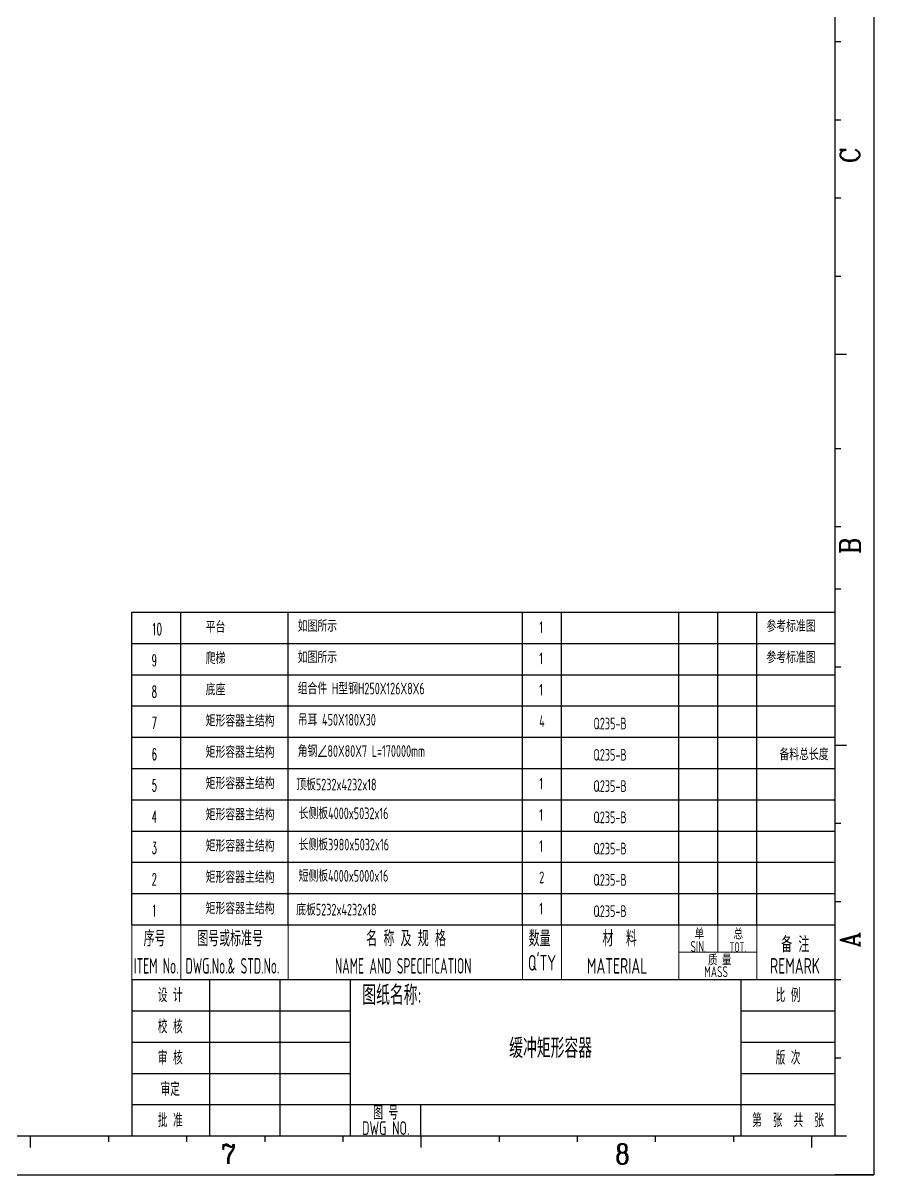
# Model space of a CAD drawing. Header units: inches. Extents: x 8294 to 197443, y -58940 to 12235.
# Drawn here: x 190906 to 197443, y -58940 to -50098 of the extents above; entities that cross this region are included whole.
import ezdxf
from ezdxf.enums import TextEntityAlignment as Align

# ---------------------------------------------------------------- set-up
doc = ezdxf.new("R2010")
doc.units = ezdxf.units.IN
doc.header["$LTSCALE"] = 300
for name, color, linetype in [('2细线层', 4, 'Continuous'), ('7标注层', 4, 'Continuous'), ('DATA', 4, 'Continuous'), ('图框层', 7, 'Continuous')]:
    doc.layers.add(name, color=color, linetype=linetype)
doc.layers.add('文字', color=4, linetype='Continuous', lineweight=13)
doc.styles.add('cooec', font='romans.shx', dxfattribs={"width": 0.5, "bigfont": 'hztxt.shx'})
doc.styles.add('JEREH', font='isocp.shx', dxfattribs={"width": 0.7, "bigfont": 'hzfs.shx'})
doc.styles.add('ROMANC', font='romanc.shx', dxfattribs={"width": 0.75})
doc.styles.get("Standard").update_dxf_attribs({"font": 'isocp.shx', "width": 0.707, "bigfont": 'hztxt.shx'})

# ---------------------------------------------------------------- blocks, each defined once
blk = doc.blocks.new('PC_PAPER_BLOCK')
at = {"layer": '2细线层'}
for p, q in [((816, 584), (816, -10)), ((806, 280), (807.5, 280)), ((806, 260), (807.5, 260)), ((806, 240), (807.5, 240)), ((806, 220), (807.5, 220)), ((806, 200), (809, 200)), ((806, 175.92), (807.5, 175.92)), ((806, 155.92), (807.5, 155.92)), ((806, 140), (807.5, 140)), ((806, 120), (807.5, 120)), ((806, 100), (809, 100)), ((806, 80), (807.5, 80)), ((806, 60), (807.5, 60)), ((806, 40), (807.5, 40)), ((806, 20), (807.5, 20)), ((600, 0), (600, -3)), ((620, 0), (620, -1.5)), ((640, 0), (640, -1.5)), ((660, 0), (660, -1.5)), ((680, 0), (680, -1.5)), ((700, 0), (700, -3)), ((720, 0), (720, -1.5)), ((740, 0), (740, -1.5)), ((760, 0), (760, -1.5)), ((780, 0), (780, -1.5)), ((800, 0), (800, -1.5)), ((800, 0), (800, -3)), ((806, 0), (809, 0)), ((-25, -10), (816, -10)), ((816, -10), (806, -10))]:
    blk.add_line(p, q, dxfattribs=at)
blk.add_point((806, 0), dxfattribs=at)
at = {"layer": '图框层'}
for p in [(806, 574), (0, 0)]:
    blk.add_line(p, (806, 0), dxfattribs=at)
at = {"layer": '2细线层', "style": 'ROMANC', "width": 0.9}
for s, p in [('C', (812.36, 248.87)), ('B', (812.36, 148.89)), ('A', (812.36, 48.26))]:
    blk.add_text(s, height=5, rotation=90, dxfattribs=at).set_placement(p)
for s, p in [('7', (648.79, -7.11)), ('8', (749.68, -7.11))]:
    blk.add_text(s, height=5, dxfattribs=at).set_placement(p)
blk = doc.blocks.new('PC_MXBTITLERECORD')
at = {"layer": '文字'}
for p, q in [((-180, 14), (0, 14)), ((-180, 14), (0, 14)), ((-167.5, 14), (-167.5, 0)), ((-140, 14), (-140, 0)), ((-80, 14), (-80, 0)), ((-70, 14), (-70, 0)), ((-40, 14), (-40, 0)), ((-30, 14), (-30, 7)), ((-20, 14), (-20, 0)), ((-40, 7), (-20, 7)), ((-180, 0), (0, 0)), ((-180, 0), (0, 0)), ((-180, 0), (0, 0)), ((-180, 0), (0, 0))]:
    blk.add_line(p, q, dxfattribs=at)
blk.add_lwpolyline([(-180, 0), (-180, 14)], dxfattribs=at)
at = {"layer": '文字', "style": 'JEREH'}
for s, height, width, p in [('序号', 4, 0.7, (-177, 8.5)), ('图号或标准号', 4, 0.7, (-163.25, 8.5)), ('名 称 及 规 格', 4, 0.7, (-120, 8.5)), ('数量', 4, 0.7, (-78.41, 8.5)), ('材  料', 4, 0.7, (-59.5, 8.5)), ('单', 2.8, 0.7, (-35.96, 10.29)), ('总', 2.8, 0.7, (-25.96, 10.29)), ('SIN.', 2.8, 0.7, (-36.98, 7.05)), ('TOT.', 2.5, 0.7, (-26.98, 7.05)), ('备 注', 4, 0.7, (-13.75, 7)), ("Q'TY", 4, 0.7, (-78.58, 2.29)), ('质 量', 2.8, 0.7, (-32.5, 3.6)), ('ITEM No.', 4, 0.6, (-179.5, 1.5)), ('DWG.No.& STD.No.', 4, 0.6, (-166.25, 1.5)), ('NAME AND SPECIFICATION', 4, 0.6, (-128, 1.5)), ('MATERIAL', 4, 0.7, (-63.5, 1.5)), ('MASS', 2.8, 0.7, (-33.48, 0.61)), ('REMARK', 4, 0.7, (-16.6, 1.5))]:
    blk.add_text(s, height=height, dxfattribs=dict(at, width=width)).set_placement(p)

msp = doc.modelspace()

# ---------------------------------------------------------------- linework, layer by layer
at = {"color": 7}
for q in [(197142.5, -57440.5), (191742.5, -58640.5)]:
    msp.add_line((191742.5, -57440.5), q, dxfattribs=at)
at = {"layer": '7标注层'}
for p, q in [((191742.5, -57020.5, 0), (191742.9, -54620.5, 0)), ((191742.8, -54620.5, 0), (197142.8, -54620.5, 0)), ((192117.5, -57020.5, 0), (192117.9, -54620.5, 0)), ((192942.5, -57020.5, 0), (192942.9, -54620.5, 0)), ((194742.5, -57020.5, 0), (194742.9, -54620.5, 0)), ((195042.5, -57020.5, 0), (195042.9, -54620.5, 0)), ((195942.5, -57020.5, 0), (195942.9, -54620.5, 0)), ((196242.5, -57020.5, 0), (196242.9, -54620.5, 0)), ((196542.5, -57020.5, 0), (196542.9, -54620.5, 0)), ((191742.8, -54860.5, 0), (197142.8, -54860.5, 0)), ((191742.8, -55100.5, 0), (197142.8, -55100.5, 0)), ((191742.7, -55340.5, 0), (197142.7, -55340.5, 0)), ((191742.7, -55580.5, 0), (197142.7, -55580.5, 0)), ((191742.6, -55820.5, 0), (197142.6, -55820.5, 0)), ((191742.6, -56060.5, 0), (197142.6, -56060.5, 0)), ((191742.5, -56300.5, 0), (197142.5, -56300.5, 0)), ((191742.5, -56540.5, 0), (197142.5, -56540.5, 0)), ((191742.5, -56780.5, 0), (197142.5, -56780.5, 0)), ((191742.5, -57020.5, 0), (197142.5, -57020.5, 0)), ((191742.5, -57440.5), (193422.5, -57440.5)), ((192342.5, -58640.5), (192342.5, -57440.5)), ((192882.5, -58640.5), (192882.5, -57440.5)), ((193422.5, -57440.5), (196422.5, -57440.5)), ((193422.5, -58640.5), (193422.5, -57440.5)), ((196422.5, -57440.5), (197142.5, -57440.5)), ((196422.5, -58640.5), (196422.5, -57440.5)), ((191742.5, -57680.5), (193422.5, -57680.5)), ((196422.5, -57680.5), (197142.5, -57680.5)), ((191742.5, -57920.5), (193422.5, -57920.5)), ((196422.5, -57920.5), (197142.5, -57920.5)), ((191742.5, -58160.5), (193422.5, -58160.5)), ((196422.5, -58160.5), (197142.5, -58160.5)), ((191742.5, -58400.5), (193422.5, -58400.5)), ((193422.5, -58400.5), (197142.5, -58400.5)), ((193962.5, -58640.5), (193962.5, -58400.5)), ((197142.5, -58400.5), (197142.5, -58640.5))]:
    msp.add_line(p, q, dxfattribs=at)
at = {"layer": '7标注层', "color": 7}
msp.add_line((191742.5, -57440.5), (197142.5, -57440.5), dxfattribs=at)

# ---------------------------------------------------------------- block references
at = {"layer": '图框层', "color": 0, "xscale": 30, "yscale": 30, "zscale": 30}
for name, p in [('PC_PAPER_BLOCK', (172962.5, -58640.5)), ('PC_MXBTITLERECORD', (197142.5, -57440.5, 0))]:
    msp.add_blockref(name, p, dxfattribs=at)

# ---------------------------------------------------------------- texts
at = {"layer": '2细线层', "ltscale": 80}
for s, style, width, p in [('10', 'cooec', 0.5, (191895.4, -54795.7, 0)), ('1', 'JEREH', 0.7, (194871.3, -54781.2, 0)), ('1', 'JEREH', 0.7, (194871.5, -54781.2, 0)), ('9', 'cooec', 0.5, (191895.5, -55035.7, 0)), ('1', 'JEREH', 0.7, (194871.3, -55021.2, 0)), ('1', 'JEREH', 0.7, (194871.4, -55021.2, 0)), ('1', 'JEREH', 0.7, (194871.3, -55261.2, 0)), ('1', 'JEREH', 0.7, (194871.4, -55261.2, 0)), ('8', 'cooec', 0.5, (191895.4, -55275.7, 0)), ('7', 'cooec', 0.5, (191895.3, -55515.7, 0)), ('4', 'JEREH', 0.7, (194871.4, -55501.2, 0)), ('6', 'cooec', 0.5, (191895.3, -55755.7, 0)), ('5', 'cooec', 0.5, (191895.2, -55995.7, 0)), ('1', 'JEREH', 0.7, (194871.3, -55981.2, 0)), ('1', 'JEREH', 0.7, (194871.4, -55981.2, 0)), ('4', 'cooec', 0.5, (191895.2, -56235.7, 0)), ('1', 'JEREH', 0.7, (194871.3, -56221.2, 0)), ('3', 'cooec', 0.5, (191895.2, -56475.7, 0)), ('1', 'JEREH', 0.7, (194871.3, -56461.2, 0)), ('2', 'cooec', 0.5, (191895.2, -56715.7, 0)), ('2', 'JEREH', 0.7, (194871.3, -56701.2, 0)), ('1', 'JEREH', 0.7, (194871.3, -56941.2, 0)), ('1', 'cooec', 0.5, (191895.2, -56955.7, 0))]:
    msp.add_text(s, height=90, dxfattribs=dict(at, style=style, width=width)).set_placement(p)
at = {"layer": '2细线层', "color": 4, "ltscale": 80, "style": 'JEREH', "width": 0.7}
for s, p in [('平台', (192309.4, -54779.1, 0)), ('如图所示', (193016.3, -54771.6, 0)), ('参考标准图', (196616.3, -54772.2, 0)), ('爬梯', (192309.5, -55019.1, 0)), ('如图所示', (193016.3, -55011.6, 0)), ('参考标准图', (196616.3, -55012.2, 0)), ('底座', (192309.4, -55259.1, 0)), ('组合件 H型钢H250X126X8X6', (193016.3, -55251.6, 0)), ('矩形容器主结构', (192309.4, -55499.1, 0)), ('吊耳 450X180X30', (193016.2, -55491.6, 0)), ('矩形容器主结构', (192309.4, -55739.1, 0)), ('角钢∠80X80X7 L=170000mm', (193016.2, -55731.6, 0)), ('矩形容器主结构', (192309.4, -55979.1, 0)), ('顶板5232x4232x18', (193004.4, -55988.8, 0)), ('矩形容器主结构', (192309.4, -56219.1, 0)), ('长侧板4000x5032x16', (193023, -56209.6, 0)), ('矩形容器主结构', (192309.3, -56459.1, 0)), ('长侧板3980x5032x16', (193022.9, -56449.6, 0)), ('短侧板4000x5000x16', (193022.9, -56689.6, 0)), ('矩形容器主结构', (192309.3, -56699.1, 0)), ('矩形容器主结构', (192309.3, -56939.1, 0)), ('底板5232x4232x18', (193004.2, -56948.8, 0))]:
    msp.add_text(s, height=90, dxfattribs=at).set_placement(p)
at = {"layer": '7标注层', "color": 7, "width": 0.707}
for s, p in [('图纸名称:', (193512.5, -57560.5)), ('缓冲矩形容器', (194640.7, -57967.2))]:
    msp.add_text(s, height=150, dxfattribs=at).set_placement(p, align=Align.MIDDLE_LEFT)
at = {"layer": '7标注层', "width": 0.707}
for s, p in [('设 计', (192037.4, -57555.8)), ('比 例', (196782.5, -57555.8)), ('校 核', (192037.4, -57795.8)), ('审 核', (192037.4, -58035.8)), ('版 次', (196782.5, -58035.8)), ('审定', (192037.4, -58275.8)), ('图 号', (193692.5, -58460.5)), ('批 准', (192037.4, -58515.8)), ('DWG NO.', (193692.5, -58580.5)), ('第  张  共  张', (196782.5, -58515.8))]:
    msp.add_text(s, height=105, dxfattribs=at).set_placement(p, align=Align.MIDDLE)
at = {"layer": 'DATA', "style": 'JEREH', "width": 0.7}
for s, p in [('Q235-B', (195287.4, -55520.3, 0)), ('Q235-B', (195287.3, -55760.3, 0)), ('备料总长度', (196716.1, -55757, 0)), ('Q235-B', (195287.1, -56000.3, 0)), ('Q235-B', (195287.3, -56000.3, 0)), ('Q235-B', (195287.1, -56240.3, 0)), ('Q235-B', (195287.1, -56480.3, 0)), ('Q235-B', (195287.2, -56720.3, 0)), ('Q235-B', (195287.1, -56960.3, 0))]:
    msp.add_text(s, height=90, dxfattribs=at).set_placement(p)

doc.saveas('drawing.dxf')
